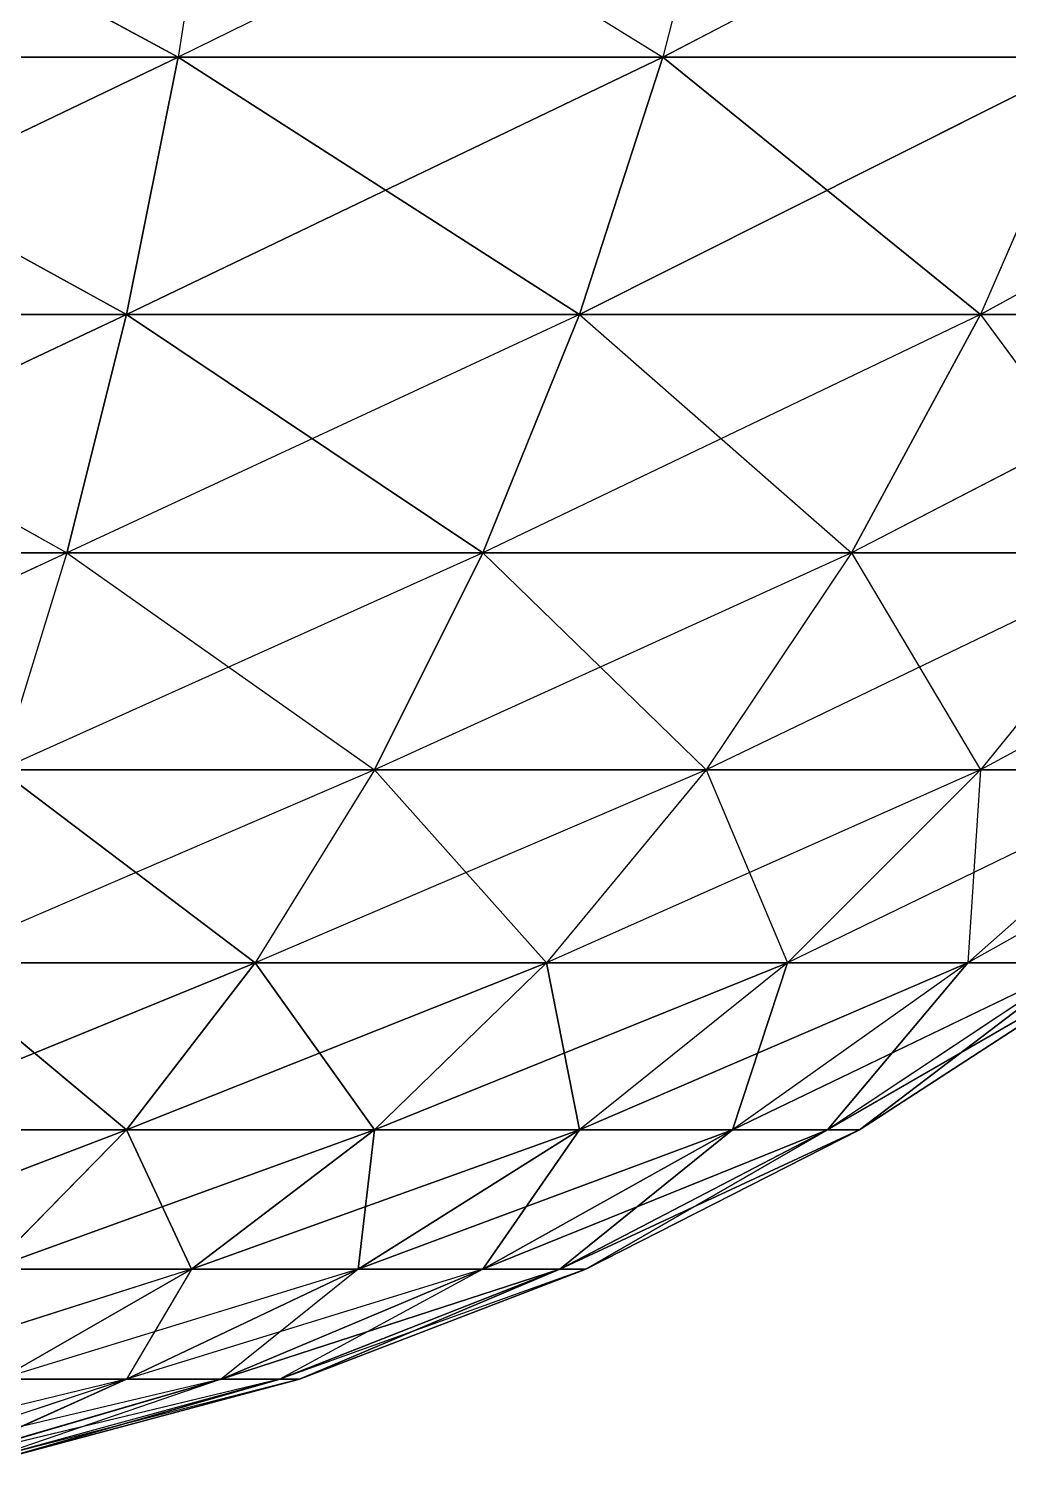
# Model space of a CAD drawing. Header units: metres. Extents: x -100 to 100, y -100 to 100.
# Drawn here: x 21.66 to 55.08, y -97.81 to -49.02 of the extents above; entities that cross this region are included whole.
import ezdxf

# ---------------------------------------------------------------- set-up
doc = ezdxf.new("R2010")
doc.units = ezdxf.units.M

msp = doc.modelspace()

# ---------------------------------------------------------------- linework, layer by layer
for p, q in [((9.549, -40.674, -601.966), (26.762, -50, -610.456)), ((28.23, -40.674, -605.937), (26.762, -50, -610.456)), ((28.23, -40.674, -779.704), (26.762, -50, -775.184)), ((45.677, -40.674, -771.936), (26.762, -50, -775.184)), ((28.23, -40.674, -605.937), (43.301, -50, -617.82)), ((45.677, -40.674, -613.705), (43.301, -50, -617.82)), ((45.677, -40.674, -771.936), (43.301, -50, -767.82)), ((61.128, -40.674, -760.71), (43.301, -50, -767.82)), ((26.762, -50, -775.184), (8.457, -58.779, -773.279)), ((26.762, -50, -610.456), (9.052, -50, -606.692)), ((9.052, -50, -778.948), (26.762, -50, -775.184)), ((9.052, -50, -606.692), (25, -58.779, -615.878)), ((26.762, -50, -610.456), (25, -58.779, -615.878)), ((26.762, -50, -775.184), (25, -58.779, -769.762)), ((43.301, -50, -767.82), (25, -58.779, -769.762)), ((43.301, -50, -617.82), (26.762, -50, -610.456)), ((26.762, -50, -775.184), (43.301, -50, -767.82)), ((26.762, -50, -610.456), (40.451, -58.779, -622.757)), ((43.301, -50, -617.82), (40.451, -58.779, -622.757)), ((43.301, -50, -767.82), (40.451, -58.779, -762.883)), ((57.948, -50, -757.178), (40.451, -58.779, -762.883)), ((57.948, -50, -628.462), (43.301, -50, -617.82)), ((43.301, -50, -767.82), (57.948, -50, -757.178)), ((43.301, -50, -617.82), (54.134, -58.779, -632.699)), ((57.948, -50, -628.462), (54.134, -58.779, -632.699)), ((57.948, -50, -757.178), (54.134, -58.779, -752.942)), ((70.063, -50, -743.724), (54.134, -58.779, -752.942)), ((25, -58.779, -769.762), (7.768, -66.913, -766.728)), ((25, -58.779, -615.878), (8.457, -58.779, -612.362)), ((8.457, -58.779, -773.279), (25, -58.779, -769.762)), ((8.457, -58.779, -612.362), (22.964, -66.913, -622.143)), ((25, -58.779, -615.878), (22.964, -66.913, -622.143)), ((25, -58.779, -769.762), (22.964, -66.913, -763.498)), ((40.451, -58.779, -762.883), (22.964, -66.913, -763.498)), ((40.451, -58.779, -622.757), (25, -58.779, -615.878)), ((25, -58.779, -769.762), (40.451, -58.779, -762.883)), ((25, -58.779, -615.878), (37.157, -66.913, -628.462)), ((40.451, -58.779, -622.757), (37.157, -66.913, -628.462)), ((40.451, -58.779, -762.883), (37.157, -66.913, -757.178)), ((54.134, -58.779, -752.942), (37.157, -66.913, -757.178)), ((54.134, -58.779, -632.699), (40.451, -58.779, -622.757)), ((40.451, -58.779, -762.883), (54.134, -58.779, -752.942)), ((40.451, -58.779, -622.757), (49.726, -66.913, -637.594)), ((54.134, -58.779, -632.699), (49.726, -66.913, -637.594)), ((54.134, -58.779, -752.942), (49.726, -66.913, -748.047)), ((65.451, -58.779, -740.373), (49.726, -66.913, -748.047)), ((65.451, -58.779, -645.267), (54.134, -58.779, -632.699)), ((54.134, -58.779, -752.942), (65.451, -58.779, -740.373)), ((54.134, -58.779, -632.699), (60.122, -66.913, -649.139)), ((22.964, -66.913, -763.498), (6.994, -74.314, -759.367)), ((22.964, -66.913, -622.143), (7.768, -66.913, -618.913)), ((7.768, -66.913, -766.728), (22.964, -66.913, -763.498)), ((22.964, -66.913, -622.143), (20.677, -74.314, -629.182)), ((22.964, -66.913, -763.498), (20.677, -74.314, -756.458)), ((37.157, -66.913, -757.178), (20.677, -74.314, -756.458)), ((37.157, -66.913, -628.462), (22.964, -66.913, -622.143)), ((22.964, -66.913, -763.498), (37.157, -66.913, -757.178)), ((22.964, -66.913, -622.143), (33.457, -74.314, -634.872)), ((37.157, -66.913, -628.462), (33.457, -74.314, -634.872)), ((37.157, -66.913, -757.178), (33.457, -74.314, -750.769)), ((49.726, -66.913, -748.047), (33.457, -74.314, -750.769)), ((49.726, -66.913, -637.594), (37.157, -66.913, -628.462)), ((37.157, -66.913, -757.178), (49.726, -66.913, -748.047)), ((37.157, -66.913, -628.462), (44.774, -74.314, -643.094)), ((49.726, -66.913, -637.594), (44.774, -74.314, -643.094)), ((49.726, -66.913, -748.047), (44.774, -74.314, -742.546)), ((60.122, -66.913, -736.501), (44.774, -74.314, -742.546)), ((60.122, -66.913, -649.139), (49.726, -66.913, -637.594)), ((49.726, -66.913, -748.047), (60.122, -66.913, -736.501)), ((49.726, -66.913, -637.594), (54.134, -74.314, -653.49)), ((60.122, -66.913, -649.139), (54.134, -74.314, -653.49)), ((60.122, -66.913, -736.501), (54.134, -74.314, -732.151)), ((67.89, -66.913, -723.047), (54.134, -74.314, -732.151)), ((33.457, -74.314, -750.769), (18.164, -80.902, -748.722)), ((33.457, -74.314, -634.872), (20.677, -74.314, -629.182)), ((20.677, -74.314, -756.458), (33.457, -74.314, -750.769)), ((20.677, -74.314, -629.182), (29.389, -80.902, -641.917)), ((33.457, -74.314, -634.872), (29.389, -80.902, -641.917)), ((33.457, -74.314, -750.769), (29.389, -80.902, -743.724)), ((44.774, -74.314, -742.546), (29.389, -80.902, -743.724)), ((44.774, -74.314, -643.094), (33.457, -74.314, -634.872)), ((33.457, -74.314, -750.769), (44.774, -74.314, -742.546)), ((33.457, -74.314, -634.872), (39.331, -80.902, -649.139)), ((44.774, -74.314, -643.094), (39.331, -80.902, -649.139)), ((44.774, -74.314, -742.546), (39.331, -80.902, -736.501)), ((54.134, -74.314, -732.151), (39.331, -80.902, -736.501)), ((54.134, -74.314, -653.49), (44.774, -74.314, -643.094)), ((44.774, -74.314, -742.546), (54.134, -74.314, -732.151)), ((44.774, -74.314, -643.094), (47.553, -80.902, -658.271)), ((54.134, -74.314, -653.49), (47.553, -80.902, -658.271)), ((54.134, -74.314, -732.151), (47.553, -80.902, -727.369)), ((61.128, -74.314, -720.036), (47.553, -80.902, -727.369)), ((61.128, -74.314, -665.604), (53.697, -80.902, -668.913)), ((54.134, -74.314, -653.49), (53.697, -80.902, -668.913)), ((61.128, -74.314, -720.036), (53.697, -80.902, -716.728)), ((65.451, -74.314, -706.732), (53.697, -80.902, -716.728)), ((61.128, -74.314, -665.604), (54.134, -74.314, -653.49)), ((54.134, -74.314, -732.151), (61.128, -74.314, -720.036)), ((29.389, -80.902, -743.724), (15.451, -86.603, -740.373)), ((29.389, -80.902, -641.917), (18.164, -80.902, -636.919)), ((18.164, -80.902, -748.722), (29.389, -80.902, -743.724)), ((18.164, -80.902, -636.919), (25, -86.603, -649.519)), ((29.389, -80.902, -641.917), (25, -86.603, -649.519)), ((29.389, -80.902, -743.724), (25, -86.603, -736.122)), ((39.331, -80.902, -736.501), (25, -86.603, -736.122)), ((39.331, -80.902, -649.139), (29.389, -80.902, -641.917)), ((29.389, -80.902, -743.724), (39.331, -80.902, -736.501)), ((29.389, -80.902, -641.917), (33.457, -86.603, -655.663)), ((39.331, -80.902, -649.139), (33.457, -86.603, -655.663)), ((39.331, -80.902, -736.501), (33.457, -86.603, -729.978)), ((47.553, -80.902, -727.369), (33.457, -86.603, -729.978)), ((47.553, -80.902, -658.271), (39.331, -80.902, -649.139)), ((39.331, -80.902, -736.501), (47.553, -80.902, -727.369)), ((39.331, -80.902, -649.139), (40.451, -86.603, -663.431)), ((47.553, -80.902, -658.271), (40.451, -86.603, -663.431)), ((47.553, -80.902, -727.369), (40.451, -86.603, -722.21)), ((53.697, -80.902, -716.728), (40.451, -86.603, -722.21)), ((53.697, -80.902, -668.913), (45.677, -86.603, -672.483)), ((47.553, -80.902, -658.271), (45.677, -86.603, -672.483)), ((53.697, -80.902, -716.728), (45.677, -86.603, -713.157)), ((57.494, -80.902, -705.041), (45.677, -86.603, -713.157)), ((53.697, -80.902, -668.913), (47.553, -80.902, -658.271)), ((47.553, -80.902, -727.369), (53.697, -80.902, -716.728)), ((57.494, -80.902, -680.6), (48.907, -86.603, -682.425)), ((53.697, -80.902, -668.913), (48.907, -86.603, -682.425)), ((57.494, -80.902, -705.041), (48.907, -86.603, -703.216)), ((58.779, -80.902, -692.82), (48.907, -86.603, -703.216)), ((58.779, -80.902, -692.82), (50, -86.603, -692.82)), ((57.494, -80.902, -680.6), (50, -86.603, -692.82)), ((57.494, -80.902, -680.6), (53.697, -80.902, -668.913)), ((53.697, -80.902, -716.728), (57.494, -80.902, -705.041)), ((25, -86.603, -736.122), (12.569, -91.355, -731.503)), ((25, -86.603, -649.519), (15.451, -86.603, -645.267)), ((15.451, -86.603, -740.373), (25, -86.603, -736.122)), ((25, -86.603, -649.519), (20.337, -91.355, -657.596)), ((25, -86.603, -736.122), (20.337, -91.355, -728.045)), ((33.457, -86.603, -729.978), (20.337, -91.355, -728.045)), ((33.457, -86.603, -655.663), (25, -86.603, -649.519)), ((25, -86.603, -736.122), (33.457, -86.603, -729.978)), ((25, -86.603, -649.519), (27.216, -91.355, -662.594)), ((33.457, -86.603, -655.663), (27.216, -91.355, -662.594)), ((33.457, -86.603, -729.978), (27.216, -91.355, -723.047)), ((40.451, -86.603, -722.21), (27.216, -91.355, -723.047)), ((40.451, -86.603, -663.431), (32.906, -91.355, -668.913)), ((33.457, -86.603, -655.663), (32.906, -91.355, -668.913)), ((40.451, -86.603, -722.21), (32.906, -91.355, -716.728)), ((45.677, -86.603, -713.157), (32.906, -91.355, -716.728)), ((40.451, -86.603, -663.431), (33.457, -86.603, -655.663)), ((33.457, -86.603, -729.978), (40.451, -86.603, -722.21)), ((45.677, -86.603, -672.483), (37.157, -91.355, -676.277)), ((40.451, -86.603, -663.431), (37.157, -91.355, -676.277)), ((45.677, -86.603, -713.157), (37.157, -91.355, -709.364)), ((48.907, -86.603, -703.216), (37.157, -91.355, -709.364)), ((48.907, -86.603, -682.425), (39.785, -91.355, -684.364)), ((45.677, -86.603, -672.483), (39.785, -91.355, -684.364)), ((48.907, -86.603, -703.216), (39.785, -91.355, -701.277)), ((50, -86.603, -692.82), (39.785, -91.355, -701.277)), ((45.677, -86.603, -672.483), (40.451, -86.603, -663.431)), ((40.451, -86.603, -722.21), (45.677, -86.603, -713.157)), ((50, -86.603, -692.82), (40.674, -91.355, -692.82)), ((48.907, -86.603, -682.425), (40.674, -91.355, -692.82)), ((48.907, -86.603, -682.425), (45.677, -86.603, -672.483)), ((45.677, -86.603, -713.157), (48.907, -86.603, -703.216)), ((50, -86.603, -692.82), (48.907, -86.603, -682.425)), ((48.907, -86.603, -703.216), (50, -86.603, -692.82)), ((50, -86.603, -692.82), (48.907, -86.603, -703.216)), ((48.907, -86.603, -703.216), (50, -86.603, -692.82)), ((27.216, -91.355, -723.047), (15.451, -95.106, -719.582)), ((27.216, -91.355, -662.594), (20.337, -91.355, -657.596)), ((20.337, -91.355, -728.045), (27.216, -91.355, -723.047)), ((27.216, -91.355, -662.594), (20.677, -95.106, -669.856)), ((27.216, -91.355, -723.047), (20.677, -95.106, -715.785)), ((32.906, -91.355, -716.728), (20.677, -95.106, -715.785)), ((32.906, -91.355, -668.913), (25, -95.106, -674.657)), ((27.216, -91.355, -662.594), (25, -95.106, -674.657)), ((32.906, -91.355, -716.728), (25, -95.106, -710.984)), ((37.157, -91.355, -709.364), (25, -95.106, -710.984)), ((32.906, -91.355, -668.913), (27.216, -91.355, -662.594)), ((27.216, -91.355, -723.047), (32.906, -91.355, -716.728)), ((37.157, -91.355, -676.277), (28.23, -95.106, -680.251)), ((32.906, -91.355, -668.913), (28.23, -95.106, -680.251)), ((37.157, -91.355, -709.364), (28.23, -95.106, -705.389)), ((39.785, -91.355, -701.277), (28.23, -95.106, -705.389)), ((39.785, -91.355, -684.364), (30.226, -95.106, -686.395)), ((37.157, -91.355, -676.277), (30.226, -95.106, -686.395)), ((39.785, -91.355, -701.277), (30.226, -95.106, -699.245)), ((40.674, -91.355, -692.82), (30.226, -95.106, -699.245)), ((40.674, -91.355, -692.82), (30.902, -95.106, -692.82)), ((39.785, -91.355, -684.364), (30.902, -95.106, -692.82)), ((37.157, -91.355, -676.277), (32.906, -91.355, -668.913)), ((32.906, -91.355, -716.728), (37.157, -91.355, -709.364)), ((39.785, -91.355, -684.364), (37.157, -91.355, -676.277)), ((37.157, -91.355, -709.364), (39.785, -91.355, -701.277)), ((40.674, -91.355, -692.82), (39.785, -91.355, -684.364)), ((39.785, -91.355, -701.277), (40.674, -91.355, -692.82)), ((40.674, -91.355, -692.82), (39.785, -91.355, -701.277)), ((39.785, -91.355, -701.277), (40.674, -91.355, -692.82)), ((25, -95.106, -710.984), (13.912, -97.815, -708.271)), ((25, -95.106, -674.657), (16.82, -97.815, -680.6)), ((25, -95.106, -710.984), (16.82, -97.815, -705.041)), ((28.23, -95.106, -705.389), (16.82, -97.815, -705.041)), ((28.23, -95.106, -680.251), (18.994, -97.815, -684.364)), ((25, -95.106, -674.657), (18.994, -97.815, -684.364)), ((28.23, -95.106, -705.389), (18.994, -97.815, -701.277)), ((30.226, -95.106, -699.245), (18.994, -97.815, -701.277)), ((30.226, -95.106, -686.395), (20.337, -97.815, -688.498)), ((28.23, -95.106, -680.251), (20.337, -97.815, -688.498)), ((30.226, -95.106, -699.245), (20.337, -97.815, -697.143)), ((30.902, -95.106, -692.82), (20.337, -97.815, -697.143)), ((25, -95.106, -674.657), (20.677, -95.106, -669.856)), ((20.677, -95.106, -715.785), (25, -95.106, -710.984)), ((30.902, -95.106, -692.82), (20.791, -97.815, -692.82)), ((30.226, -95.106, -686.395), (20.791, -97.815, -692.82)), ((28.23, -95.106, -680.251), (25, -95.106, -674.657)), ((25, -95.106, -710.984), (28.23, -95.106, -705.389)), ((30.226, -95.106, -686.395), (28.23, -95.106, -680.251)), ((28.23, -95.106, -705.389), (30.226, -95.106, -699.245)), ((30.902, -95.106, -692.82), (30.226, -95.106, -686.395)), ((30.226, -95.106, -699.245), (30.902, -95.106, -692.82)), ((30.902, -95.106, -692.82), (30.226, -95.106, -699.245)), ((30.226, -95.106, -699.245), (30.902, -95.106, -692.82))]:
    msp.add_line(p, q)
for points in [[(26.762, -50, -610.456), (9.549, -40.674, -601.966), (9.052, -50, -606.692), (9.053, -50, -606.692)], [(43.301, -50, -767.82), (61.128, -40.674, -760.71), (57.948, -50, -757.178), (57.949, -50, -757.178)], [(25, -58.779, -615.878), (9.052, -50, -606.692), (8.457, -58.779, -612.362), (8.457, -58.778, -612.362)], [(8.457, -58.779, -773.279), (26.762, -50, -775.184), (25, -58.779, -769.762), (25, -58.778, -769.762)], [(25, -58.779, -615.878), (26.762, -50, -610.456), (9.052, -50, -606.692), (9.053, -50, -606.692)], [(40.451, -58.779, -622.757), (26.762, -50, -610.456), (25, -58.779, -615.878), (25, -58.778, -615.878)], [(25, -58.779, -769.762), (43.301, -50, -767.82), (40.451, -58.779, -762.883), (40.451, -58.778, -762.883)], [(54.134, -58.779, -632.699), (43.301, -50, -617.82), (40.451, -58.779, -622.757), (40.451, -58.778, -622.757)], [(40.451, -58.779, -762.883), (43.301, -50, -767.82), (57.948, -50, -757.178), (57.949, -50, -757.178)], [(40.451, -58.779, -762.883), (57.948, -50, -757.178), (54.134, -58.779, -752.942), (54.134, -58.778, -752.942)], [(65.451, -58.779, -645.267), (57.948, -50, -628.462), (54.134, -58.779, -632.699), (54.134, -58.778, -632.698)], [(54.134, -58.779, -752.942), (70.063, -50, -743.724), (65.451, -58.779, -740.373), (65.451, -58.778, -740.373)], [(7.768, -66.913, -766.728), (8.457, -58.779, -773.279), (25, -58.779, -769.762), (25, -58.778, -769.762)], [(7.768, -66.913, -766.728), (25, -58.779, -769.762), (22.964, -66.913, -763.498), (22.965, -66.913, -763.497)], [(22.964, -66.913, -622.143), (25, -58.779, -615.878), (8.457, -58.779, -612.362), (8.457, -58.778, -612.362)], [(22.964, -66.913, -763.498), (25, -58.779, -769.762), (40.451, -58.779, -762.883), (40.451, -58.778, -762.883)], [(37.157, -66.913, -628.462), (25, -58.779, -615.878), (22.964, -66.913, -622.143), (22.965, -66.913, -622.143)], [(37.157, -66.913, -628.462), (40.451, -58.779, -622.757), (25, -58.779, -615.878), (25, -58.778, -615.878)], [(37.157, -66.913, -757.178), (40.451, -58.779, -762.883), (54.134, -58.779, -752.942), (54.134, -58.778, -752.942)], [(49.726, -66.913, -637.594), (54.134, -58.779, -632.699), (40.451, -58.779, -622.757), (40.451, -58.778, -622.757)], [(49.726, -66.913, -748.047), (54.134, -58.779, -752.942), (65.451, -58.779, -740.373), (65.451, -58.778, -740.373)], [(60.122, -66.913, -649.139), (65.451, -58.779, -645.267), (54.134, -58.779, -632.699), (54.134, -58.778, -632.698)], [(6.994, -74.314, -759.367), (7.768, -66.913, -766.728), (22.964, -66.913, -763.498), (22.965, -66.913, -763.497)], [(33.457, -74.314, -634.872), (37.157, -66.913, -628.462), (22.964, -66.913, -622.143), (22.965, -66.913, -622.143)], [(29.389, -80.902, -641.917), (20.677, -74.314, -629.182), (18.164, -80.902, -636.919), (18.164, -80.902, -636.918)], [(25, -86.603, -649.519), (18.164, -80.902, -636.919), (15.451, -86.603, -645.267), (15.451, -86.602, -645.267)], [(15.451, -86.603, -740.373), (29.389, -80.902, -743.724), (25, -86.603, -736.122), (25, -86.602, -736.121)], [(25, -86.603, -649.519), (29.389, -80.902, -641.917), (18.164, -80.902, -636.919), (18.164, -80.902, -636.918)], [(33.457, -86.603, -655.663), (29.389, -80.902, -641.917), (25, -86.603, -649.519), (25, -86.602, -649.519)], [(25, -86.603, -736.122), (39.331, -80.902, -736.501), (33.457, -86.603, -729.978), (33.457, -86.602, -729.977)], [(40.451, -86.603, -663.431), (39.331, -80.902, -649.139), (33.457, -86.603, -655.663), (33.457, -86.602, -655.663)], [(33.457, -86.603, -729.978), (47.553, -80.902, -727.369), (40.451, -86.603, -722.21), (40.451, -86.602, -722.21)], [(45.677, -86.603, -672.483), (47.553, -80.902, -658.271), (40.451, -86.603, -663.431), (40.451, -86.602, -663.431)], [(40.451, -86.603, -722.21), (53.697, -80.902, -716.728), (45.677, -86.603, -713.157), (45.677, -86.602, -713.157)], [(48.907, -86.603, -682.425), (53.697, -80.902, -668.913), (45.677, -86.603, -672.483), (45.677, -86.602, -672.483)], [(45.677, -86.603, -713.157), (57.494, -80.902, -705.041), (48.907, -86.603, -703.216), (48.907, -86.602, -703.216)], [(50, -86.603, -692.82), (57.494, -80.902, -680.6), (48.907, -86.603, -682.425), (48.907, -86.602, -682.425)], [(48.907, -86.603, -703.216), (58.779, -80.902, -692.82), (50, -86.603, -692.82), (50, -86.602, -692.82)], [(50, -86.603, -692.82), (58.779, -80.902, -692.82), (57.494, -80.902, -680.6), (57.494, -80.902, -680.599)], [(12.569, -91.355, -731.503), (15.451, -86.603, -740.373), (25, -86.603, -736.122), (25, -86.602, -736.121)], [(12.569, -91.355, -731.503), (25, -86.603, -736.122), (20.337, -91.355, -728.045), (20.337, -91.354, -728.045)], [(20.337, -91.355, -657.596), (25, -86.603, -649.519), (15.451, -86.603, -645.267), (15.451, -86.602, -645.267)], [(20.337, -91.355, -728.045), (25, -86.603, -736.122), (33.457, -86.603, -729.978), (33.457, -86.602, -729.977)], [(27.216, -91.355, -662.594), (25, -86.603, -649.519), (20.337, -91.355, -657.596), (20.337, -91.354, -657.596)], [(20.337, -91.355, -728.045), (33.457, -86.603, -729.978), (27.216, -91.355, -723.047), (27.216, -91.354, -723.047)], [(27.216, -91.355, -662.594), (33.457, -86.603, -655.663), (25, -86.603, -649.519), (25, -86.602, -649.519)], [(27.216, -91.355, -723.047), (33.457, -86.603, -729.978), (40.451, -86.603, -722.21), (40.451, -86.602, -722.21)], [(32.906, -91.355, -668.913), (33.457, -86.603, -655.663), (27.216, -91.355, -662.594), (27.216, -91.354, -662.594)], [(27.216, -91.355, -723.047), (40.451, -86.603, -722.21), (32.906, -91.355, -716.728), (32.906, -91.354, -716.728)], [(32.906, -91.355, -668.913), (40.451, -86.603, -663.431), (33.457, -86.603, -655.663), (33.457, -86.602, -655.663)], [(32.906, -91.355, -716.728), (40.451, -86.603, -722.21), (45.677, -86.603, -713.157), (45.677, -86.602, -713.157)], [(37.157, -91.355, -676.277), (40.451, -86.603, -663.431), (32.906, -91.355, -668.913), (32.906, -91.354, -668.913)], [(32.906, -91.355, -716.728), (45.677, -86.603, -713.157), (37.157, -91.355, -709.364), (37.157, -91.354, -709.364)], [(37.157, -91.355, -676.277), (45.677, -86.603, -672.483), (40.451, -86.603, -663.431), (40.451, -86.602, -663.431)], [(37.157, -91.355, -709.364), (45.677, -86.603, -713.157), (48.907, -86.603, -703.216), (48.907, -86.602, -703.216)], [(39.785, -91.355, -684.364), (45.677, -86.603, -672.483), (37.157, -91.355, -676.277), (37.157, -91.354, -676.277)], [(37.157, -91.355, -709.364), (48.907, -86.603, -703.216), (39.785, -91.355, -701.277), (39.785, -91.354, -701.277)], [(39.785, -91.355, -684.364), (48.907, -86.603, -682.425), (45.677, -86.603, -672.483), (45.677, -86.602, -672.483)], [(39.785, -91.355, -701.277), (48.907, -86.603, -703.216), (50, -86.603, -692.82), (50, -86.602, -692.82)], [(40.674, -91.355, -692.82), (48.907, -86.603, -682.425), (39.785, -91.355, -684.364), (39.785, -91.354, -684.364)], [(39.785, -91.355, -701.277), (50, -86.603, -692.82), (40.674, -91.355, -692.82), (40.674, -91.354, -692.82)], [(40.674, -91.355, -692.82), (50, -86.603, -692.82), (48.907, -86.603, -682.425), (48.907, -86.602, -682.425)], [(50, -86.603, -692.82), (50, -86.603, -692.82), (48.907, -86.603, -703.216), (48.907, -86.602, -703.216)], [(15.451, -95.106, -719.582), (20.337, -91.355, -728.045), (27.216, -91.355, -723.047), (27.216, -91.354, -723.047)], [(20.677, -95.106, -669.856), (27.216, -91.355, -662.594), (20.337, -91.355, -657.596), (20.337, -91.354, -657.596)], [(20.677, -95.106, -715.785), (27.216, -91.355, -723.047), (32.906, -91.355, -716.728), (32.906, -91.354, -716.728)], [(25, -95.106, -674.657), (32.906, -91.355, -668.913), (27.216, -91.355, -662.594), (27.216, -91.354, -662.594)], [(25, -95.106, -710.984), (32.906, -91.355, -716.728), (37.157, -91.355, -709.364), (37.157, -91.354, -709.364)], [(28.23, -95.106, -680.251), (37.157, -91.355, -676.277), (32.906, -91.355, -668.913), (32.906, -91.354, -668.913)], [(28.23, -95.106, -705.389), (37.157, -91.355, -709.364), (39.785, -91.355, -701.277), (39.785, -91.354, -701.277)], [(28.23, -95.106, -705.389), (39.785, -91.355, -701.277), (30.226, -95.106, -699.245), (30.227, -95.106, -699.245)], [(30.226, -95.106, -686.395), (39.785, -91.355, -684.364), (37.157, -91.355, -676.277), (37.157, -91.354, -676.277)], [(30.226, -95.106, -699.245), (39.785, -91.355, -701.277), (40.674, -91.355, -692.82), (40.674, -91.354, -692.82)], [(30.902, -95.106, -692.82), (39.785, -91.355, -684.364), (30.226, -95.106, -686.395), (30.227, -95.106, -686.395)], [(30.902, -95.106, -692.82), (40.674, -91.355, -692.82), (39.785, -91.355, -684.364), (39.785, -91.354, -684.364)], [(40.674, -91.355, -692.82), (40.674, -91.355, -692.82), (39.785, -91.355, -701.277), (39.785, -91.354, -701.277)], [(18.994, -97.815, -684.364), (25, -95.106, -674.657), (16.82, -97.815, -680.6), (16.821, -97.815, -680.599)], [(18.994, -97.815, -701.277), (28.23, -95.106, -705.389), (30.226, -95.106, -699.245), (30.227, -95.106, -699.245)], [(20.791, -97.815, -692.82), (30.226, -95.106, -686.395), (20.337, -97.815, -688.498), (20.337, -97.815, -688.497)], [(20.791, -97.815, -692.82), (30.902, -95.106, -692.82), (30.226, -95.106, -686.395), (30.227, -95.106, -686.395)], [(30.902, -95.106, -692.82), (30.902, -95.106, -692.82), (30.226, -95.106, -699.245), (30.227, -95.106, -699.245)]]:
    msp.add_3dface(points)

doc.saveas('drawing.dxf')
